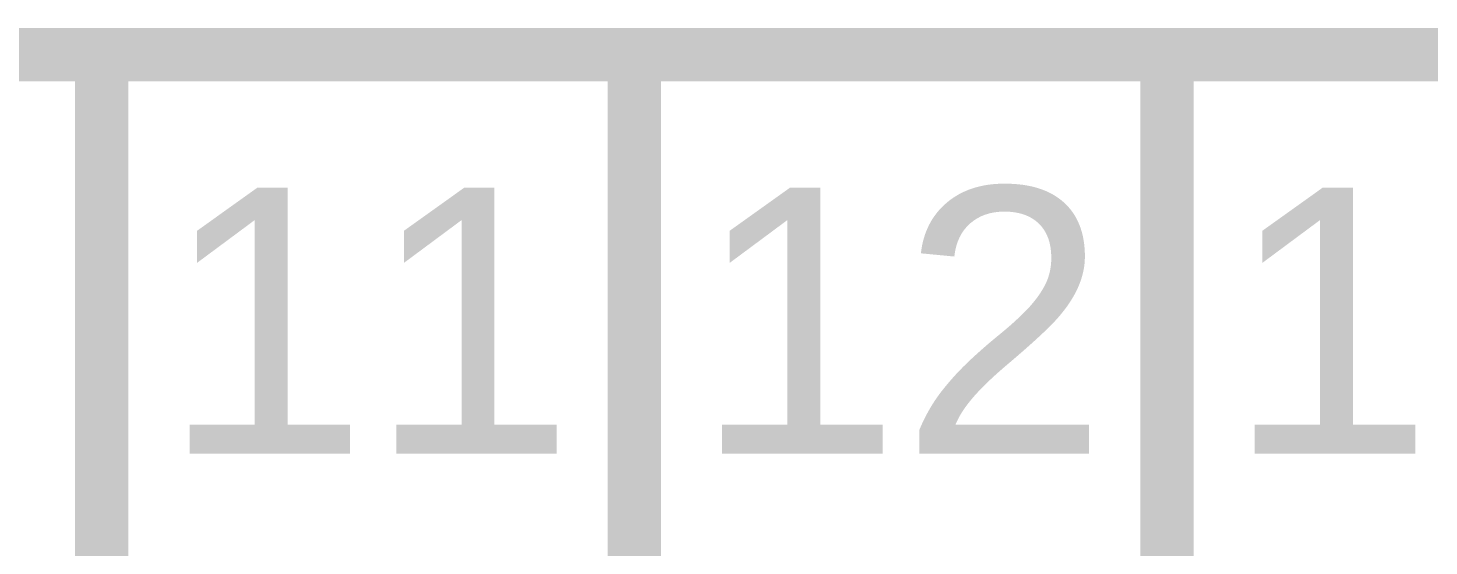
# Model space of a CAD drawing. Header units: inches. Extents: x 43981 to 49538, y 44001 to 47429.
# Drawn here: x 44913.9 to 45138.7, y 47345.9 to 47429.2 of the extents above; entities that cross this region are included whole.
import ezdxf
from ezdxf.enums import TextEntityAlignment as Align

# ---------------------------------------------------------------- set-up
doc = ezdxf.new("R2010")
doc.units = ezdxf.units.IN
doc.header["$MEASUREMENT"] = 0
doc.layers.add('BASE', color=7, linetype='Continuous')
doc.styles.get("Standard").update_dxf_attribs({"font": 'ARIAL.TTF'})

msp = doc.modelspace()

# ---------------------------------------------------------------- linework, layer by layer
at = {"layer": 'BASE', "const_width": 8.55}
msp.add_lwpolyline([(43985.19, 44004.89), (49457.19, 44004.89), (49457.19, 47424.89), (43985.19, 47424.89)], close=True, dxfattribs=at)
for points in [[(44925.69, 47339.39), (44925.69, 47424.89)], [(45011.19, 47339.39), (45011.19, 47424.89)], [(45096.69, 47339.39), (45096.69, 47424.89)]]:
    msp.add_lwpolyline(points, dxfattribs=at)

# ---------------------------------------------------------------- texts
at = {"layer": 'BASE'}
for s, p in [('11', (44968.44, 47382.14)), ('12', (45053.94, 47382.14)), ('13', (45139.44, 47382.14))]:
    msp.add_text(s, height=42.75, dxfattribs=at).set_placement(p, align=Align.MIDDLE_CENTER)

doc.saveas('drawing.dxf')
